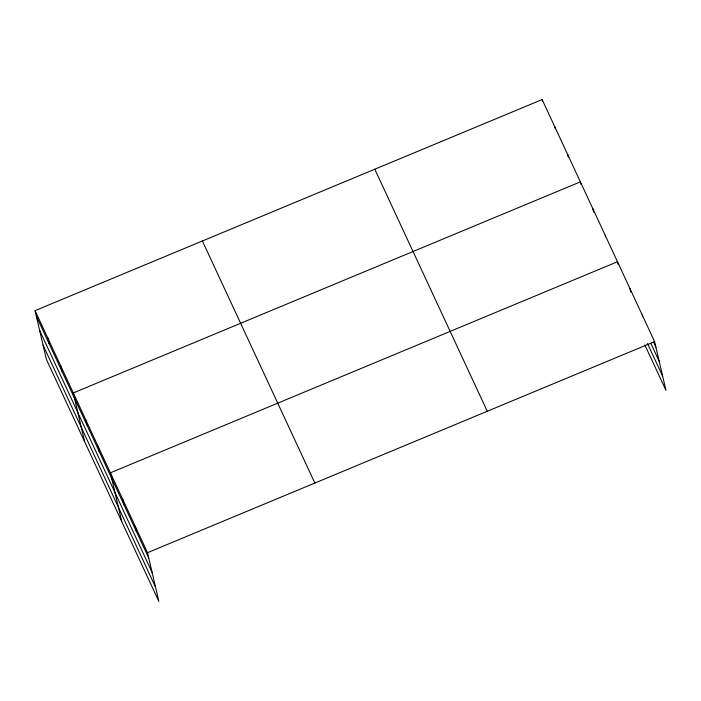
<?xml version="1.0" encoding="UTF-8"?>
<svg xmlns="http://www.w3.org/2000/svg" width="701" height="701" viewBox="0 0 701 701"><rect width="100%" height="100%" fill="white"/><g stroke="black" fill="none" stroke-linecap="round" stroke-linejoin="round"><path stroke-width="1.05" d="M35.05 310.639L147.517 552.695L158.864 601.44L46.397 359.385L35.05 310.639L542.136 99.56L654.603 341.615L665.95 390.361L644.876 344.997M147.517 552.695L654.603 341.615M653.595 342.176L655.882 347.1M650.957 343.63L659.203 361.383M647.505 343.543L662.629 376.087M374.798 169.213L487.265 411.268M202.387 240.986L314.854 483.033M36.329 316.125L148.796 558.18M39.65 330.408L152.117 572.454M43.076 345.111L155.534 587.166M642.239 314.986L642.659 316.817M629.866 288.365L630.716 292.019M618.133 264.479L617.493 261.736L110.399 472.816L121.746 521.562M605.121 235.107L605.55 236.938M592.748 208.486L593.598 212.149M581.015 184.6L580.375 181.857L73.29 392.937L84.637 441.683M567.635 154.422L568.274 157.173M554.885 126.995L555.315 128.826M542.136 99.56L542.565 101.391M135.144 526.065L136.423 531.56M122.771 499.436L124.051 504.93M98.035 446.186L99.305 451.681M85.662 419.566L86.942 425.051M60.54 365.501L61.819 370.995M47.799 338.075L49.07 343.56"/></g></svg>
